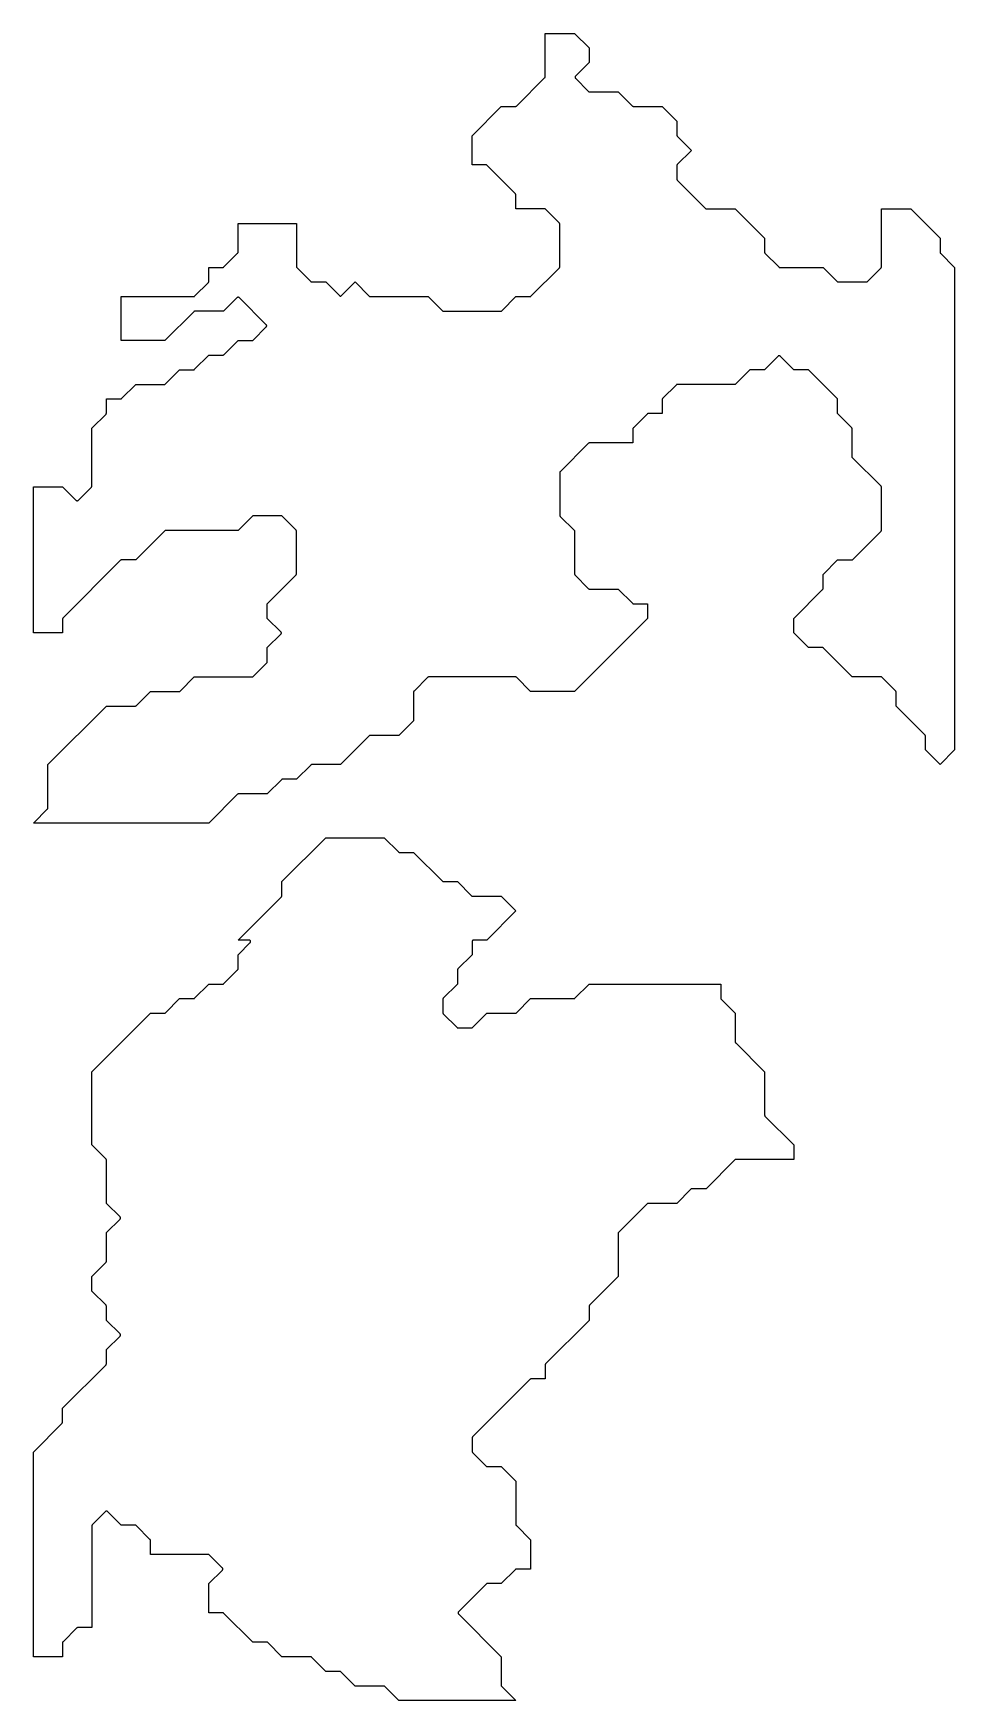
# Model space of a CAD drawing. Header units: metres. Extents: x 0 to 799, y 1 to 1100.
# Drawn here: x 572 to 635, y 985 to 1099 of the extents above; entities that cross this region are included whole.
import ezdxf

# ---------------------------------------------------------------- set-up
doc = ezdxf.new("R2010")
doc.units = ezdxf.units.M
doc.layers.add('forest', color=7, linetype='Continuous')

msp = doc.modelspace()

# ---------------------------------------------------------------- linework, layer by layer
at = {"layer": 'forest', "color": 191}
for points in [[(572, 1058), (572, 1058), (572, 1068), (572, 1068), (572, 1068), (574, 1068), (574, 1068), (574, 1068), (574.93, 1067.07), (574.94, 1067.06), (574.94, 1067.06), (574.95, 1067.05), (574.96, 1067.05), (574.97, 1067.05), (574.98, 1067.04), (574.99, 1067.04), (575, 1067.04), (575.01, 1067.04), (575.02, 1067.04), (575.03, 1067.05), (575.04, 1067.05), (575.05, 1067.05), (575.06, 1067.06), (575.06, 1067.06), (575.07, 1067.07), (575.97, 1067.97), (575.98, 1067.98), (575.98, 1067.99), (575.99, 1067.99), (575.99, 1068), (576, 1068.01), (576, 1068.02), (576, 1068.03), (576, 1068.04), (576, 1072), (576, 1072), (576, 1072), (576.97, 1072.97), (576.98, 1072.98), (576.98, 1072.99), (576.99, 1072.99), (576.99, 1073), (577, 1073.01), (577, 1073.02), (577, 1073.03), (577, 1073.04), (577, 1074), (577, 1074), (577, 1074), (577.96, 1074), (577.97, 1074), (577.98, 1074), (577.99, 1074), (578, 1074.01), (578.01, 1074.01), (578.01, 1074.02), (578.02, 1074.02), (578.03, 1074.03), (579, 1075), (579, 1075), (579, 1075), (580.96, 1075), (580.97, 1075), (580.98, 1075), (580.99, 1075), (581, 1075.01), (581.01, 1075.01), (581.01, 1075.02), (581.02, 1075.02), (581.03, 1075.03), (582, 1076), (582, 1076), (582, 1076), (582.96, 1076), (582.97, 1076), (582.98, 1076), (582.99, 1076), (583, 1076.01), (583.01, 1076.01), (583.01, 1076.02), (583.02, 1076.02), (583.03, 1076.03), (584, 1077), (584, 1077), (584, 1077), (584.96, 1077), (584.97, 1077), (584.98, 1077), (584.99, 1077), (585, 1077.01), (585.01, 1077.01), (585.01, 1077.02), (585.02, 1077.02), (585.03, 1077.03), (586, 1078), (586, 1078), (586, 1078), (586.96, 1078), (586.97, 1078), (586.98, 1078), (586.99, 1078), (587, 1078.01), (587.01, 1078.01), (587.01, 1078.02), (587.02, 1078.02), (587.03, 1078.03), (587.93, 1078.93), (587.94, 1078.94), (587.94, 1078.94), (587.95, 1078.95), (587.95, 1078.96), (587.95, 1078.97), (587.96, 1078.98), (587.96, 1078.99), (587.96, 1079), (587.96, 1079.01), (587.96, 1079.02), (587.95, 1079.03), (587.95, 1079.04), (587.95, 1079.05), (587.94, 1079.06), (587.94, 1079.06), (587.93, 1079.07), (586.07, 1080.93), (586.06, 1080.94), (586.06, 1080.94), (586.05, 1080.95), (586.04, 1080.95), (586.03, 1080.95), (586.02, 1080.96), (586.01, 1080.96), (586, 1080.96), (585.99, 1080.96), (585.98, 1080.96), (585.97, 1080.95), (585.96, 1080.95), (585.95, 1080.95), (585.94, 1080.94), (585.94, 1080.94), (585.93, 1080.93), (585, 1080), (585, 1080), (585, 1080), (583.04, 1080), (583.03, 1080), (583.02, 1080), (583.01, 1080), (583, 1079.99), (582.99, 1079.99), (582.99, 1079.98), (582.98, 1079.98), (582.97, 1079.97), (581, 1078), (581, 1078), (581, 1078), (578, 1078), (578, 1078), (578, 1078), (578, 1081), (578, 1081), (578, 1081), (582.96, 1081), (582.97, 1081), (582.98, 1081), (582.99, 1081), (583, 1081.01), (583.01, 1081.01), (583.01, 1081.02), (583.02, 1081.02), (583.03, 1081.03), (583.97, 1081.97), (583.98, 1081.98), (583.98, 1081.99), (583.99, 1081.99), (583.99, 1082), (584, 1082.01), (584, 1082.02), (584, 1082.03), (584, 1082.04), (584, 1083), (584, 1083), (584, 1083), (584.96, 1083), (584.97, 1083), (584.98, 1083), (584.99, 1083), (585, 1083.01), (585.01, 1083.01), (585.01, 1083.02), (585.02, 1083.02), (585.03, 1083.03), (585.97, 1083.97), (585.98, 1083.98), (585.98, 1083.99), (585.99, 1083.99), (585.99, 1084), (586, 1084.01), (586, 1084.02), (586, 1084.03), (586, 1084.04), (586, 1086), (586, 1086), (586, 1086), (590, 1086), (590, 1086), (590, 1086), (590, 1083.04), (590, 1083.03), (590, 1083.02), (590, 1083.01), (590.01, 1083), (590.01, 1082.99), (590.02, 1082.99), (590.02, 1082.98), (590.03, 1082.97), (590.97, 1082.03), (590.98, 1082.02), (590.99, 1082.02), (590.99, 1082.01), (591, 1082.01), (591.01, 1082), (591.02, 1082), (591.03, 1082), (591.04, 1082), (592, 1082), (592, 1082), (592, 1082), (592.93, 1081.07), (592.94, 1081.06), (592.94, 1081.06), (592.95, 1081.05), (592.96, 1081.05), (592.97, 1081.05), (592.98, 1081.04), (592.99, 1081.04), (593, 1081.04), (593.01, 1081.04), (593.02, 1081.04), (593.03, 1081.05), (593.04, 1081.05), (593.05, 1081.05), (593.06, 1081.06), (593.06, 1081.06), (593.07, 1081.07), (594, 1082), (594, 1082), (594, 1082), (594.97, 1081.03), (594.98, 1081.02), (594.99, 1081.02), (594.99, 1081.01), (595, 1081.01), (595.01, 1081), (595.02, 1081), (595.03, 1081), (595.04, 1081), (599, 1081), (599, 1081), (599, 1081), (599.97, 1080.03), (599.98, 1080.02), (599.99, 1080.02), (599.99, 1080.01), (600, 1080.01), (600.01, 1080), (600.02, 1080), (600.03, 1080), (600.04, 1080), (603.96, 1080), (603.97, 1080), (603.98, 1080), (603.99, 1080), (604, 1080.01), (604.01, 1080.01), (604.01, 1080.02), (604.02, 1080.02), (604.03, 1080.03), (605, 1081), (605, 1081), (605, 1081), (605.96, 1081), (605.97, 1081), (605.98, 1081), (605.99, 1081), (606, 1081.01), (606.01, 1081.01), (606.01, 1081.02), (606.02, 1081.02), (606.03, 1081.03), (607.97, 1082.97), (607.98, 1082.98), (607.98, 1082.99), (607.99, 1082.99), (607.99, 1083), (608, 1083.01), (608, 1083.02), (608, 1083.03), (608, 1083.04), (608, 1085.96), (608, 1085.97), (608, 1085.98), (608, 1085.99), (607.99, 1086), (607.99, 1086.01), (607.98, 1086.01), (607.98, 1086.02), (607.97, 1086.03), (607.03, 1086.97), (607.02, 1086.98), (607.01, 1086.98), (607.01, 1086.99), (607, 1086.99), (606.99, 1087), (606.98, 1087), (606.97, 1087), (606.96, 1087), (605, 1087), (605, 1087), (605, 1087), (605, 1087.96), (605, 1087.97), (605, 1087.98), (605, 1087.99), (604.99, 1088), (604.99, 1088.01), (604.98, 1088.01), (604.98, 1088.02), (604.97, 1088.03), (603.03, 1089.97), (603.02, 1089.98), (603.01, 1089.98), (603.01, 1089.99), (603, 1089.99), (602.99, 1090), (602.98, 1090), (602.97, 1090), (602.96, 1090), (602, 1090), (602, 1090), (602, 1090), (602, 1092), (602, 1092), (602, 1092), (604, 1094), (604, 1094), (604, 1094), (604.96, 1094), (604.97, 1094), (604.98, 1094), (604.99, 1094), (605, 1094.01), (605.01, 1094.01), (605.01, 1094.02), (605.02, 1094.02), (605.03, 1094.03), (606.97, 1095.97), (606.98, 1095.98), (606.98, 1095.99), (606.99, 1095.99), (606.99, 1096), (607, 1096.01), (607, 1096.02), (607, 1096.03), (607, 1096.04), (607, 1099), (607, 1099), (607, 1099), (609, 1099), (609, 1099), (609, 1099), (610, 1098), (610, 1098), (610, 1098), (610, 1097), (610, 1097), (610, 1097), (609.07, 1096.07), (609.06, 1096.06), (609.06, 1096.06), (609.05, 1096.05), (609.05, 1096.04), (609.05, 1096.03), (609.04, 1096.02), (609.04, 1096.01), (609.04, 1096), (609.04, 1095.99), (609.04, 1095.98), (609.05, 1095.97), (609.05, 1095.96), (609.05, 1095.95), (609.06, 1095.94), (609.06, 1095.94), (609.07, 1095.93), (609.97, 1095.03), (609.98, 1095.02), (609.99, 1095.02), (609.99, 1095.01), (610, 1095.01), (610.01, 1095), (610.02, 1095), (610.03, 1095), (610.04, 1095), (612, 1095), (612, 1095), (612, 1095), (612.97, 1094.03), (612.98, 1094.02), (612.99, 1094.02), (612.99, 1094.01), (613, 1094.01), (613.01, 1094), (613.02, 1094), (613.03, 1094), (613.04, 1094), (615, 1094), (615, 1094), (615, 1094), (616, 1093), (616, 1093), (616, 1093), (616, 1092.04), (616, 1092.03), (616, 1092.02), (616, 1092.01), (616.01, 1092), (616.01, 1091.99), (616.02, 1091.99), (616.02, 1091.98), (616.03, 1091.97), (617, 1091), (617, 1091), (617, 1091), (616.03, 1090.03), (616.02, 1090.02), (616.02, 1090.01), (616.01, 1090.01), (616.01, 1090), (616, 1089.99), (616, 1089.98), (616, 1089.97), (616, 1089.96), (616, 1089.04), (616, 1089.03), (616, 1089.02), (616, 1089.01), (616.01, 1089), (616.01, 1088.99), (616.02, 1088.99), (616.02, 1088.98), (616.03, 1088.97), (617.97, 1087.03), (617.98, 1087.02), (617.99, 1087.02), (617.99, 1087.01), (618, 1087.01), (618.01, 1087), (618.02, 1087), (618.03, 1087), (618.04, 1087), (620, 1087), (620, 1087), (620, 1087), (622, 1085), (622, 1085), (622, 1085), (622, 1084.04), (622, 1084.03), (622, 1084.02), (622, 1084.01), (622.01, 1084), (622.01, 1083.99), (622.02, 1083.99), (622.02, 1083.98), (622.03, 1083.97), (622.97, 1083.03), (622.98, 1083.02), (622.99, 1083.02), (622.99, 1083.01), (623, 1083.01), (623.01, 1083), (623.02, 1083), (623.03, 1083), (623.04, 1083), (626, 1083), (626, 1083), (626, 1083), (626.97, 1082.03), (626.98, 1082.02), (626.99, 1082.02), (626.99, 1082.01), (627, 1082.01), (627.01, 1082), (627.02, 1082), (627.03, 1082), (627.04, 1082), (628.96, 1082), (628.97, 1082), (628.98, 1082), (628.99, 1082), (629, 1082.01), (629.01, 1082.01), (629.01, 1082.02), (629.02, 1082.02), (629.03, 1082.03), (629.97, 1082.97), (629.98, 1082.98), (629.98, 1082.99), (629.99, 1082.99), (629.99, 1083), (630, 1083.01), (630, 1083.02), (630, 1083.03), (630, 1083.04), (630, 1087), (630, 1087), (630, 1087), (632, 1087), (632, 1087), (632, 1087), (634, 1085), (634, 1085), (634, 1085), (634, 1084.04), (634, 1084.03), (634, 1084.02), (634, 1084.01), (634.01, 1084), (634.01, 1083.99), (634.02, 1083.99), (634.02, 1083.98), (634.03, 1083.97), (635, 1083), (635, 1083), (635, 1083), (635, 1050), (635, 1050), (635, 1050), (634, 1049), (634, 1049), (634, 1049), (633, 1050), (633, 1050), (633, 1050), (633, 1050.96), (633, 1050.97), (633, 1050.98), (633, 1050.99), (632.99, 1051), (632.99, 1051.01), (632.98, 1051.01), (632.98, 1051.02), (632.97, 1051.03), (631, 1053), (631, 1053), (631, 1053), (631, 1053.96), (631, 1053.97), (631, 1053.98), (631, 1053.99), (630.99, 1054), (630.99, 1054.01), (630.98, 1054.01), (630.98, 1054.02), (630.97, 1054.03), (630.03, 1054.97), (630.02, 1054.98), (630.01, 1054.98), (630.01, 1054.99), (630, 1054.99), (629.99, 1055), (629.98, 1055), (629.97, 1055), (629.96, 1055), (628, 1055), (628, 1055), (628, 1055), (626.03, 1056.97), (626.02, 1056.98), (626.01, 1056.98), (626.01, 1056.99), (626, 1056.99), (625.99, 1057), (625.98, 1057), (625.97, 1057), (625.96, 1057), (625, 1057), (625, 1057), (625, 1057), (624, 1058), (624, 1058), (624, 1058), (624, 1059), (624, 1059), (624, 1059), (625.97, 1060.97), (625.98, 1060.98), (625.98, 1060.99), (625.99, 1060.99), (625.99, 1061), (626, 1061.01), (626, 1061.02), (626, 1061.03), (626, 1061.04), (626, 1062), (626, 1062), (626, 1062), (627, 1063), (627, 1063), (627, 1063), (627.96, 1063), (627.97, 1063), (627.98, 1063), (627.99, 1063), (628, 1063.01), (628.01, 1063.01), (628.01, 1063.02), (628.02, 1063.02), (628.03, 1063.03), (629.97, 1064.97), (629.98, 1064.98), (629.98, 1064.99), (629.99, 1064.99), (629.99, 1065), (630, 1065.01), (630, 1065.02), (630, 1065.03), (630, 1065.04), (630, 1067.96), (630, 1067.97), (630, 1067.98), (630, 1067.99), (629.99, 1068), (629.99, 1068.01), (629.98, 1068.01), (629.98, 1068.02), (629.97, 1068.03), (628, 1070), (628, 1070), (628, 1070), (628, 1071.96), (628, 1071.97), (628, 1071.98), (628, 1071.99), (627.99, 1072), (627.99, 1072.01), (627.98, 1072.01), (627.98, 1072.02), (627.97, 1072.03), (627, 1073), (627, 1073), (627, 1073), (627, 1073.96), (627, 1073.97), (627, 1073.98), (627, 1073.99), (626.99, 1074), (626.99, 1074.01), (626.98, 1074.01), (626.98, 1074.02), (626.97, 1074.03), (625.03, 1075.97), (625.02, 1075.98), (625.01, 1075.98), (625.01, 1075.99), (625, 1075.99), (624.99, 1076), (624.98, 1076), (624.97, 1076), (624.96, 1076), (624, 1076), (624, 1076), (624, 1076), (623.07, 1076.93), (623.06, 1076.94), (623.06, 1076.94), (623.05, 1076.95), (623.04, 1076.95), (623.03, 1076.95), (623.02, 1076.96), (623.01, 1076.96), (623, 1076.96), (622.99, 1076.96), (622.98, 1076.96), (622.97, 1076.95), (622.96, 1076.95), (622.95, 1076.95), (622.94, 1076.94), (622.94, 1076.94), (622.93, 1076.93), (622, 1076), (622, 1076), (622, 1076), (621.04, 1076), (621.03, 1076), (621.02, 1076), (621.01, 1076), (621, 1075.99), (620.99, 1075.99), (620.99, 1075.98), (620.98, 1075.98), (620.97, 1075.97), (620, 1075), (620, 1075), (620, 1075), (616.04, 1075), (616.03, 1075), (616.02, 1075), (616.01, 1075), (616, 1074.99), (615.99, 1074.99), (615.99, 1074.98), (615.98, 1074.98), (615.97, 1074.97), (615.03, 1074.03), (615.02, 1074.02), (615.02, 1074.01), (615.01, 1074.01), (615.01, 1074), (615, 1073.99), (615, 1073.98), (615, 1073.97), (615, 1073.96), (615, 1073), (615, 1073), (615, 1073), (614.04, 1073), (614.03, 1073), (614.02, 1073), (614.01, 1073), (614, 1072.99), (613.99, 1072.99), (613.99, 1072.98), (613.98, 1072.98), (613.97, 1072.97), (613.03, 1072.03), (613.02, 1072.02), (613.02, 1072.01), (613.01, 1072.01), (613.01, 1072), (613, 1071.99), (613, 1071.98), (613, 1071.97), (613, 1071.96), (613, 1071), (613, 1071), (613, 1071), (610.04, 1071), (610.03, 1071), (610.02, 1071), (610.01, 1071), (610, 1070.99), (609.99, 1070.99), (609.99, 1070.98), (609.98, 1070.98), (609.97, 1070.97), (608.03, 1069.03), (608.02, 1069.02), (608.02, 1069.01), (608.01, 1069.01), (608.01, 1069), (608, 1068.99), (608, 1068.98), (608, 1068.97), (608, 1068.96), (608, 1066.04), (608, 1066.03), (608, 1066.02), (608, 1066.01), (608.01, 1066), (608.01, 1065.99), (608.02, 1065.99), (608.02, 1065.98), (608.03, 1065.97), (609, 1065), (609, 1065), (609, 1065), (609, 1062.04), (609, 1062.03), (609, 1062.02), (609, 1062.01), (609.01, 1062), (609.01, 1061.99), (609.02, 1061.99), (609.02, 1061.98), (609.03, 1061.97), (609.97, 1061.03), (609.98, 1061.02), (609.99, 1061.02), (609.99, 1061.01), (610, 1061.01), (610.01, 1061), (610.02, 1061), (610.03, 1061), (610.04, 1061), (612, 1061), (612, 1061), (612, 1061), (612.97, 1060.03), (612.98, 1060.02), (612.99, 1060.02), (612.99, 1060.01), (613, 1060.01), (613.01, 1060), (613.02, 1060), (613.03, 1060), (613.04, 1060), (614, 1060), (614, 1060), (614, 1060), (614, 1059), (614, 1059), (614, 1059), (609, 1054), (609, 1054), (609, 1054), (606, 1054), (606, 1054), (606, 1054), (605.03, 1054.97), (605.02, 1054.98), (605.01, 1054.98), (605.01, 1054.99), (605, 1054.99), (604.99, 1055), (604.98, 1055), (604.97, 1055), (604.96, 1055), (599.04, 1055), (599.03, 1055), (599.02, 1055), (599.01, 1055), (599, 1054.99), (598.99, 1054.99), (598.99, 1054.98), (598.98, 1054.98), (598.97, 1054.97), (598.03, 1054.03), (598.02, 1054.02), (598.02, 1054.01), (598.01, 1054.01), (598.01, 1054), (598, 1053.99), (598, 1053.98), (598, 1053.97), (598, 1053.96), (598, 1052), (598, 1052), (598, 1052), (597, 1051), (597, 1051), (597, 1051), (595.04, 1051), (595.03, 1051), (595.02, 1051), (595.01, 1051), (595, 1050.99), (594.99, 1050.99), (594.99, 1050.98), (594.98, 1050.98), (594.97, 1050.97), (593, 1049), (593, 1049), (593, 1049), (591.04, 1049), (591.03, 1049), (591.02, 1049), (591.01, 1049), (591, 1048.99), (590.99, 1048.99), (590.99, 1048.98), (590.98, 1048.98), (590.97, 1048.97), (590, 1048), (590, 1048), (590, 1048), (589.04, 1048), (589.03, 1048), (589.02, 1048), (589.01, 1048), (589, 1047.99), (588.99, 1047.99), (588.99, 1047.98), (588.98, 1047.98), (588.97, 1047.97), (588, 1047), (588, 1047), (588, 1047), (586.04, 1047), (586.03, 1047), (586.02, 1047), (586.01, 1047), (586, 1046.99), (585.99, 1046.99), (585.99, 1046.98), (585.98, 1046.98), (585.97, 1046.97), (584, 1045), (584, 1045), (584, 1045), (572, 1045), (572, 1045), (572, 1045), (572.97, 1045.97), (572.98, 1045.98), (572.98, 1045.99), (572.99, 1045.99), (572.99, 1046), (573, 1046.01), (573, 1046.02), (573, 1046.03), (573, 1046.04), (573, 1049), (573, 1049), (573, 1049), (577, 1053), (577, 1053), (577, 1053), (578.96, 1053), (578.97, 1053), (578.98, 1053), (578.99, 1053), (579, 1053.01), (579.01, 1053.01), (579.01, 1053.02), (579.02, 1053.02), (579.03, 1053.03), (580, 1054), (580, 1054), (580, 1054), (581.96, 1054), (581.97, 1054), (581.98, 1054), (581.99, 1054), (582, 1054.01), (582.01, 1054.01), (582.01, 1054.02), (582.02, 1054.02), (582.03, 1054.03), (583, 1055), (583, 1055), (583, 1055), (586.96, 1055), (586.97, 1055), (586.98, 1055), (586.99, 1055), (587, 1055.01), (587.01, 1055.01), (587.01, 1055.02), (587.02, 1055.02), (587.03, 1055.03), (587.97, 1055.97), (587.98, 1055.98), (587.98, 1055.99), (587.99, 1055.99), (587.99, 1056), (588, 1056.01), (588, 1056.02), (588, 1056.03), (588, 1056.04), (588, 1057), (588, 1057), (588, 1057), (588.93, 1057.93), (588.94, 1057.94), (588.94, 1057.94), (588.95, 1057.95), (588.95, 1057.96), (588.95, 1057.97), (588.96, 1057.98), (588.96, 1057.99), (588.96, 1058), (588.96, 1058.01), (588.96, 1058.02), (588.95, 1058.03), (588.95, 1058.04), (588.95, 1058.05), (588.94, 1058.06), (588.94, 1058.06), (588.93, 1058.07), (588, 1059), (588, 1059), (588, 1059), (588, 1060), (588, 1060), (588, 1060), (589.97, 1061.97), (589.98, 1061.98), (589.98, 1061.99), (589.99, 1061.99), (589.99, 1062), (590, 1062.01), (590, 1062.02), (590, 1062.03), (590, 1062.04), (590, 1064.96), (590, 1064.97), (590, 1064.98), (590, 1064.99), (589.99, 1065), (589.99, 1065.01), (589.98, 1065.01), (589.98, 1065.02), (589.97, 1065.03), (589.03, 1065.97), (589.02, 1065.98), (589.01, 1065.98), (589.01, 1065.99), (589, 1065.99), (588.99, 1066), (588.98, 1066), (588.97, 1066), (588.96, 1066), (587.04, 1066), (587.03, 1066), (587.02, 1066), (587.01, 1066), (587, 1065.99), (586.99, 1065.99), (586.99, 1065.98), (586.98, 1065.98), (586.97, 1065.97), (586, 1065), (586, 1065), (586, 1065), (581.04, 1065), (581.03, 1065), (581.02, 1065), (581.01, 1065), (581, 1064.99), (580.99, 1064.99), (580.99, 1064.98), (580.98, 1064.98), (580.97, 1064.97), (579, 1063), (579, 1063), (579, 1063), (578.04, 1063), (578.03, 1063), (578.02, 1063), (578.01, 1063), (578, 1062.99), (577.99, 1062.99), (577.99, 1062.98), (577.98, 1062.98), (577.97, 1062.97), (574.03, 1059.03), (574.02, 1059.02), (574.02, 1059.01), (574.01, 1059.01), (574.01, 1059), (574, 1058.99), (574, 1058.98), (574, 1058.97), (574, 1058.96), (574, 1058), (574, 1058), (574, 1058), (572, 1058), (572, 1058)], [(572, 988), (572, 988), (572, 1002), (572, 1002), (572, 1002), (573.97, 1003.97), (573.98, 1003.98), (573.98, 1003.99), (573.99, 1003.99), (573.99, 1004), (574, 1004.01), (574, 1004.02), (574, 1004.03), (574, 1004.04), (574, 1005), (574, 1005), (574, 1005), (576.97, 1007.97), (576.98, 1007.98), (576.98, 1007.99), (576.99, 1007.99), (576.99, 1008), (577, 1008.01), (577, 1008.02), (577, 1008.03), (577, 1008.04), (577, 1009), (577, 1009), (577, 1009), (577.93, 1009.93), (577.94, 1009.94), (577.94, 1009.94), (577.95, 1009.95), (577.95, 1009.96), (577.95, 1009.97), (577.96, 1009.98), (577.96, 1009.99), (577.96, 1010), (577.96, 1010.01), (577.96, 1010.02), (577.95, 1010.03), (577.95, 1010.04), (577.95, 1010.05), (577.94, 1010.06), (577.94, 1010.06), (577.93, 1010.07), (577, 1011), (577, 1011), (577, 1011), (577, 1011.96), (577, 1011.97), (577, 1011.98), (577, 1011.99), (576.99, 1012), (576.99, 1012.01), (576.98, 1012.01), (576.98, 1012.02), (576.97, 1012.03), (576, 1013), (576, 1013), (576, 1013), (576, 1014), (576, 1014), (576, 1014), (576.97, 1014.97), (576.98, 1014.98), (576.98, 1014.99), (576.99, 1014.99), (576.99, 1015), (577, 1015.01), (577, 1015.02), (577, 1015.03), (577, 1015.04), (577, 1017), (577, 1017), (577, 1017), (577.93, 1017.93), (577.94, 1017.94), (577.94, 1017.94), (577.95, 1017.95), (577.95, 1017.96), (577.95, 1017.97), (577.96, 1017.98), (577.96, 1017.99), (577.96, 1018), (577.96, 1018.01), (577.96, 1018.02), (577.95, 1018.03), (577.95, 1018.04), (577.95, 1018.05), (577.94, 1018.06), (577.94, 1018.06), (577.93, 1018.07), (577, 1019), (577, 1019), (577, 1019), (577, 1021.96), (577, 1021.97), (577, 1021.98), (577, 1021.99), (576.99, 1022), (576.99, 1022.01), (576.98, 1022.01), (576.98, 1022.02), (576.97, 1022.03), (576, 1023), (576, 1023), (576, 1023), (576, 1028), (576, 1028), (576, 1028), (580, 1032), (580, 1032), (580, 1032), (580.96, 1032), (580.97, 1032), (580.98, 1032), (580.99, 1032), (581, 1032.01), (581.01, 1032.01), (581.01, 1032.02), (581.02, 1032.02), (581.03, 1032.03), (582, 1033), (582, 1033), (582, 1033), (582.96, 1033), (582.97, 1033), (582.98, 1033), (582.99, 1033), (583, 1033.01), (583.01, 1033.01), (583.01, 1033.02), (583.02, 1033.02), (583.03, 1033.03), (584, 1034), (584, 1034), (584, 1034), (584.96, 1034), (584.97, 1034), (584.98, 1034), (584.99, 1034), (585, 1034.01), (585.01, 1034.01), (585.01, 1034.02), (585.02, 1034.02), (585.03, 1034.03), (585.97, 1034.97), (585.98, 1034.98), (585.98, 1034.99), (585.99, 1034.99), (585.99, 1035), (586, 1035.01), (586, 1035.02), (586, 1035.03), (586, 1035.04), (586, 1036), (586, 1036), (586, 1036), (586.83, 1036.83), (586.84, 1036.84), (586.84, 1036.84), (586.85, 1036.85), (586.85, 1036.86), (586.85, 1036.87), (586.86, 1036.88), (586.86, 1036.89), (586.86, 1036.9), (586.86, 1036.91), (586.86, 1036.92), (586.85, 1036.93), (586.85, 1036.94), (586.85, 1036.95), (586.84, 1036.96), (586.84, 1036.96), (586.83, 1036.97), (586.82, 1036.98), (586.81, 1036.98), (586.81, 1036.99), (586.8, 1036.99), (586.79, 1037), (586.78, 1037), (586.77, 1037), (586.76, 1037), (586, 1037), (586, 1037), (586, 1037), (588.97, 1039.97), (588.98, 1039.98), (588.98, 1039.99), (588.99, 1039.99), (588.99, 1040), (589, 1040.01), (589, 1040.02), (589, 1040.03), (589, 1040.04), (589, 1041), (589, 1041), (589, 1041), (592, 1044), (592, 1044), (592, 1044), (596, 1044), (596, 1044), (596, 1044), (596.97, 1043.03), (596.98, 1043.02), (596.99, 1043.02), (596.99, 1043.01), (597, 1043.01), (597.01, 1043), (597.02, 1043), (597.03, 1043), (597.04, 1043), (598, 1043), (598, 1043), (598, 1043), (599.97, 1041.03), (599.98, 1041.02), (599.99, 1041.02), (599.99, 1041.01), (600, 1041.01), (600.01, 1041), (600.02, 1041), (600.03, 1041), (600.04, 1041), (601, 1041), (601, 1041), (601, 1041), (601.97, 1040.03), (601.98, 1040.02), (601.99, 1040.02), (601.99, 1040.01), (602, 1040.01), (602.01, 1040), (602.02, 1040), (602.03, 1040), (602.04, 1040), (604, 1040), (604, 1040), (604, 1040), (605, 1039), (605, 1039), (605, 1039), (603, 1037), (603, 1037), (603, 1037), (602.1, 1037), (602.09, 1037), (602.08, 1037), (602.07, 1037), (602.06, 1036.99), (602.05, 1036.99), (602.04, 1036.98), (602.04, 1036.98), (602.03, 1036.97), (602.02, 1036.96), (602.02, 1036.96), (602.01, 1036.95), (602.01, 1036.94), (602, 1036.93), (602, 1036.92), (602, 1036.91), (602, 1036.9), (602, 1036), (602, 1036), (602, 1036), (601.03, 1035.03), (601.02, 1035.02), (601.02, 1035.01), (601.01, 1035.01), (601.01, 1035), (601, 1034.99), (601, 1034.98), (601, 1034.97), (601, 1034.96), (601, 1034), (601, 1034), (601, 1034), (600.03, 1033.03), (600.02, 1033.02), (600.02, 1033.01), (600.01, 1033.01), (600.01, 1033), (600, 1032.99), (600, 1032.98), (600, 1032.97), (600, 1032.96), (600, 1032.04), (600, 1032.03), (600, 1032.02), (600, 1032.01), (600.01, 1032), (600.01, 1031.99), (600.02, 1031.99), (600.02, 1031.98), (600.03, 1031.97), (600.97, 1031.03), (600.98, 1031.02), (600.99, 1031.02), (600.99, 1031.01), (601, 1031.01), (601.01, 1031), (601.02, 1031), (601.03, 1031), (601.04, 1031), (601.96, 1031), (601.97, 1031), (601.98, 1031), (601.99, 1031), (602, 1031.01), (602.01, 1031.01), (602.01, 1031.02), (602.02, 1031.02), (602.03, 1031.03), (603, 1032), (603, 1032), (603, 1032), (604.96, 1032), (604.97, 1032), (604.98, 1032), (604.99, 1032), (605, 1032.01), (605.01, 1032.01), (605.01, 1032.02), (605.02, 1032.02), (605.03, 1032.03), (606, 1033), (606, 1033), (606, 1033), (608.96, 1033), (608.97, 1033), (608.98, 1033), (608.99, 1033), (609, 1033.01), (609.01, 1033.01), (609.01, 1033.02), (609.02, 1033.02), (609.03, 1033.03), (610, 1034), (610, 1034), (610, 1034), (619, 1034), (619, 1034), (619, 1034), (619, 1033.04), (619, 1033.03), (619, 1033.02), (619, 1033.01), (619.01, 1033), (619.01, 1032.99), (619.02, 1032.99), (619.02, 1032.98), (619.03, 1032.97), (620, 1032), (620, 1032), (620, 1032), (620, 1030.04), (620, 1030.03), (620, 1030.02), (620, 1030.01), (620.01, 1030), (620.01, 1029.99), (620.02, 1029.99), (620.02, 1029.98), (620.03, 1029.97), (622, 1028), (622, 1028), (622, 1028), (622, 1025.04), (622, 1025.03), (622, 1025.02), (622, 1025.01), (622.01, 1025), (622.01, 1024.99), (622.02, 1024.99), (622.02, 1024.98), (622.03, 1024.97), (624, 1023), (624, 1023), (624, 1023), (624, 1022), (624, 1022), (624, 1022), (620.04, 1022), (620.03, 1022), (620.02, 1022), (620.01, 1022), (620, 1021.99), (619.99, 1021.99), (619.99, 1021.98), (619.98, 1021.98), (619.97, 1021.97), (618, 1020), (618, 1020), (618, 1020), (617.04, 1020), (617.03, 1020), (617.02, 1020), (617.01, 1020), (617, 1019.99), (616.99, 1019.99), (616.99, 1019.98), (616.98, 1019.98), (616.97, 1019.97), (616, 1019), (616, 1019), (616, 1019), (614.04, 1019), (614.03, 1019), (614.02, 1019), (614.01, 1019), (614, 1018.99), (613.99, 1018.99), (613.99, 1018.98), (613.98, 1018.98), (613.97, 1018.97), (612.03, 1017.03), (612.02, 1017.02), (612.02, 1017.01), (612.01, 1017.01), (612.01, 1017), (612, 1016.99), (612, 1016.98), (612, 1016.97), (612, 1016.96), (612, 1014), (612, 1014), (612, 1014), (610.03, 1012.03), (610.02, 1012.02), (610.02, 1012.01), (610.01, 1012.01), (610.01, 1012), (610, 1011.99), (610, 1011.98), (610, 1011.97), (610, 1011.96), (610, 1011), (610, 1011), (610, 1011), (607.03, 1008.03), (607.02, 1008.02), (607.02, 1008.01), (607.01, 1008.01), (607.01, 1008), (607, 1007.99), (607, 1007.98), (607, 1007.97), (607, 1007.96), (607, 1007), (607, 1007), (607, 1007), (606.04, 1007), (606.03, 1007), (606.02, 1007), (606.01, 1007), (606, 1006.99), (605.99, 1006.99), (605.99, 1006.98), (605.98, 1006.98), (605.97, 1006.97), (602.03, 1003.03), (602.02, 1003.02), (602.02, 1003.01), (602.01, 1003.01), (602.01, 1003), (602, 1002.99), (602, 1002.98), (602, 1002.97), (602, 1002.96), (602, 1002.04), (602, 1002.03), (602, 1002.02), (602, 1002.01), (602.01, 1002), (602.01, 1001.99), (602.02, 1001.99), (602.02, 1001.98), (602.03, 1001.97), (602.97, 1001.03), (602.98, 1001.02), (602.99, 1001.02), (602.99, 1001.01), (603, 1001.01), (603.01, 1001), (603.02, 1001), (603.03, 1001), (603.04, 1001), (604, 1001), (604, 1001), (604, 1001), (605, 1000), (605, 1000), (605, 1000), (605, 997.04), (605, 997.03), (605, 997.02), (605, 997.01), (605.01, 997), (605.01, 996.99), (605.02, 996.99), (605.02, 996.98), (605.03, 996.97), (606, 996), (606, 996), (606, 996), (606, 994), (606, 994), (606, 994), (605.04, 994), (605.03, 994), (605.02, 994), (605.01, 994), (605, 993.99), (604.99, 993.99), (604.99, 993.98), (604.98, 993.98), (604.97, 993.97), (604, 993), (604, 993), (604, 993), (603.04, 993), (603.03, 993), (603.02, 993), (603.01, 993), (603, 992.99), (602.99, 992.99), (602.99, 992.98), (602.98, 992.98), (602.97, 992.97), (601.07, 991.07), (601.06, 991.06), (601.06, 991.06), (601.05, 991.05), (601.05, 991.04), (601.05, 991.03), (601.04, 991.02), (601.04, 991.01), (601.04, 991), (601.04, 990.99), (601.04, 990.98), (601.05, 990.97), (601.05, 990.96), (601.05, 990.95), (601.06, 990.94), (601.06, 990.94), (601.07, 990.93), (604, 988), (604, 988), (604, 988), (604, 986.04), (604, 986.03), (604, 986.02), (604, 986.01), (604.01, 986), (604.01, 985.99), (604.02, 985.99), (604.02, 985.98), (604.03, 985.97), (605, 985), (605, 985), (605, 985), (597, 985), (597, 985), (597, 985), (596.03, 985.97), (596.02, 985.98), (596.01, 985.98), (596.01, 985.99), (596, 985.99), (595.99, 986), (595.98, 986), (595.97, 986), (595.96, 986), (594, 986), (594, 986), (594, 986), (593.03, 986.97), (593.02, 986.98), (593.01, 986.98), (593.01, 986.99), (593, 986.99), (592.99, 987), (592.98, 987), (592.97, 987), (592.96, 987), (592, 987), (592, 987), (592, 987), (591.03, 987.97), (591.02, 987.98), (591.01, 987.98), (591.01, 987.99), (591, 987.99), (590.99, 988), (590.98, 988), (590.97, 988), (590.96, 988), (589, 988), (589, 988), (589, 988), (588.03, 988.97), (588.02, 988.98), (588.01, 988.98), (588.01, 988.99), (588, 988.99), (587.99, 989), (587.98, 989), (587.97, 989), (587.96, 989), (587, 989), (587, 989), (587, 989), (585.03, 990.97), (585.02, 990.98), (585.01, 990.98), (585.01, 990.99), (585, 990.99), (584.99, 991), (584.98, 991), (584.97, 991), (584.96, 991), (584, 991), (584, 991), (584, 991), (584, 993), (584, 993), (584, 993), (584.93, 993.93), (584.94, 993.94), (584.94, 993.94), (584.95, 993.95), (584.95, 993.96), (584.95, 993.97), (584.96, 993.98), (584.96, 993.99), (584.96, 994), (584.96, 994.01), (584.96, 994.02), (584.95, 994.03), (584.95, 994.04), (584.95, 994.05), (584.94, 994.06), (584.94, 994.06), (584.93, 994.07), (584.03, 994.97), (584.02, 994.98), (584.01, 994.98), (584.01, 994.99), (584, 994.99), (583.99, 995), (583.98, 995), (583.97, 995), (583.96, 995), (580, 995), (580, 995), (580, 995), (580, 995.96), (580, 995.97), (580, 995.98), (580, 995.99), (579.99, 996), (579.99, 996.01), (579.98, 996.01), (579.98, 996.02), (579.97, 996.03), (579.03, 996.97), (579.02, 996.98), (579.01, 996.98), (579.01, 996.99), (579, 996.99), (578.99, 997), (578.98, 997), (578.97, 997), (578.96, 997), (578, 997), (578, 997), (578, 997), (577.07, 997.93), (577.06, 997.94), (577.06, 997.94), (577.05, 997.95), (577.04, 997.95), (577.03, 997.95), (577.02, 997.96), (577.01, 997.96), (577, 997.96), (576.99, 997.96), (576.98, 997.96), (576.97, 997.95), (576.96, 997.95), (576.95, 997.95), (576.94, 997.94), (576.94, 997.94), (576.93, 997.93), (576.03, 997.03), (576.02, 997.02), (576.02, 997.01), (576.01, 997.01), (576.01, 997), (576, 996.99), (576, 996.98), (576, 996.97), (576, 996.96), (576, 990), (576, 990), (576, 990), (575.04, 990), (575.03, 990), (575.02, 990), (575.01, 990), (575, 989.99), (574.99, 989.99), (574.99, 989.98), (574.98, 989.98), (574.97, 989.97), (574.03, 989.03), (574.02, 989.02), (574.02, 989.01), (574.01, 989.01), (574.01, 989), (574, 988.99), (574, 988.98), (574, 988.97), (574, 988.96), (574, 988), (574, 988), (574, 988), (572, 988), (572, 988)]]:
    msp.add_lwpolyline(points, dxfattribs=at)

doc.saveas('drawing.dxf')
